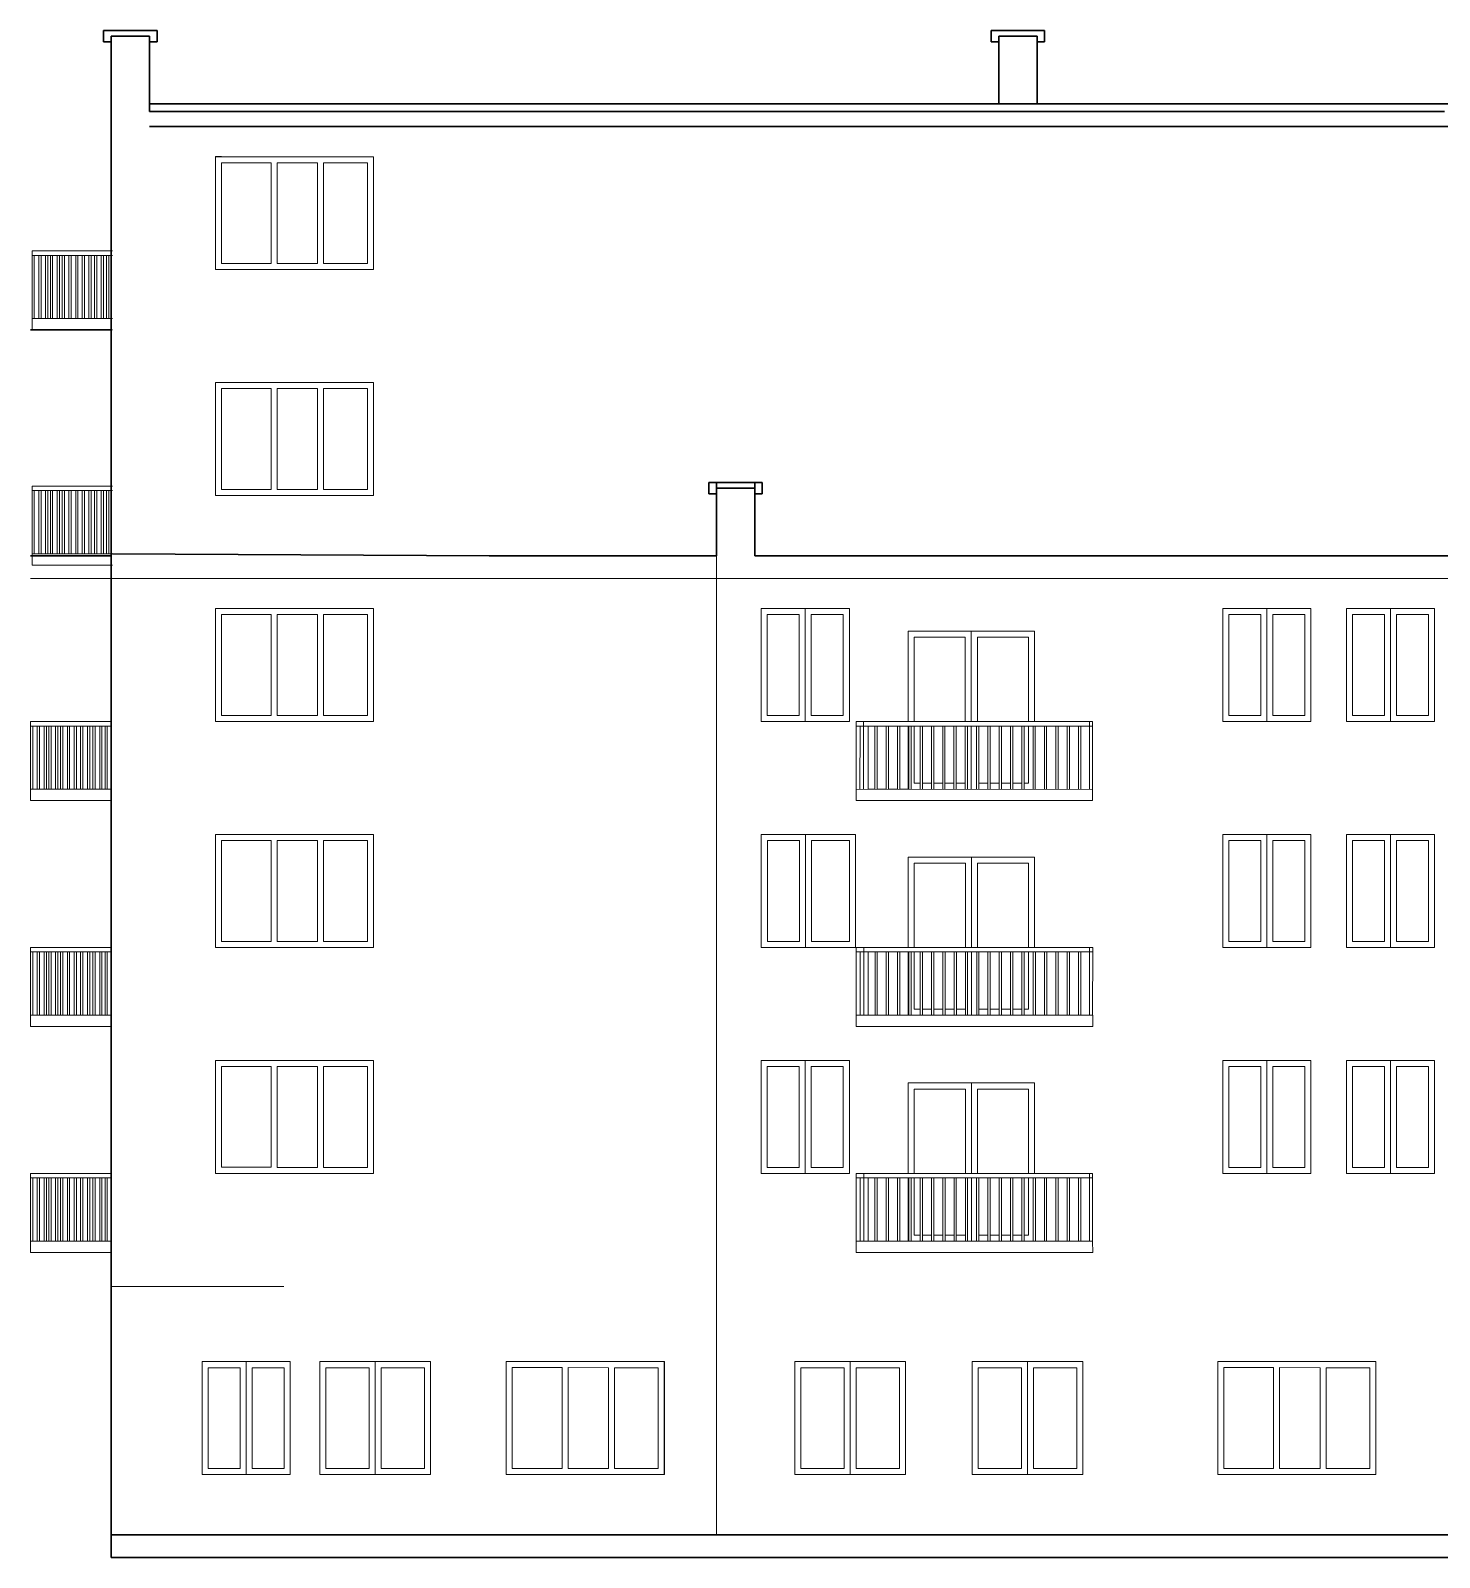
# Model space of a CAD drawing. Header units: millimetres. Extents: x -689206 to 4969298, y -1019800 to 703299.
# Drawn here: x 53695 to 72408, y -747291 to -727016 of the extents above; entities that cross this region are included whole.
import ezdxf

# ---------------------------------------------------------------- set-up
doc = ezdxf.new("R2010")
doc.units = ezdxf.units.MM
doc.layers.add('РАЗМЕРЫ', color=7, linetype='Continuous', lineweight=9)
doc.layers.add('фасад1', color=7, linetype='Continuous')

msp = doc.modelspace()

# ---------------------------------------------------------------- linework, layer by layer
at = {"layer": 'РАЗМЕРЫ', "linetype": 'ByBlock', "lineweight": 30, "ltscale": 35}
for p, q in [((54664.8, -727091.4), (54664.8, -727016.4)), ((54664.8, -727016.4), (55274.8, -727016.4)), ((55274.8, -727016.4), (55374.8, -727016.4)), ((55374.8, -727016.4), (55374.8, -727166.4)), ((66454.2, -727091.4), (66454.2, -727016.4)), ((66454.2, -727016.4), (67064.2, -727016.4)), ((67064.2, -727016.4), (67164.2, -727016.4)), ((67164.2, -727016.4), (67164.2, -727166.4)), ((54664.8, -727166.4), (54664.8, -727091.4)), ((54764.8, -727166.4), (54664.8, -727166.4)), ((55374.8, -727166.4), (55274.8, -727166.4)), ((66454.2, -727166.4), (66454.2, -727091.4)), ((66554.2, -727166.4), (66454.2, -727166.4)), ((67164.2, -727166.4), (67064.2, -727166.4)), ((62704.2, -733091.4), (62704.2, -733016.4)), ((62704.2, -733016.4), (63314.2, -733016.4)), ((62704.2, -733166.4), (62704.2, -733091.4)), ((63314.2, -733016.4), (63414.2, -733016.4)), ((63414.2, -733016.4), (63414.2, -733166.4)), ((62804.2, -733166.4), (62704.2, -733166.4)), ((63414.2, -733166.4), (63314.2, -733166.4))]:
    msp.add_line(p, q, dxfattribs=at)
at = {"layer": 'РАЗМЕРЫ', "lineweight": 30, "ltscale": 35}
for p, q in [((54764.8, -746291.4), (54764.8, -727091.4)), ((55274.8, -727091.4), (54764.8, -727091.4)), ((55274.8, -727991.4), (55274.8, -727091.4)), ((66554.2, -727991.4), (66554.2, -727091.4)), ((66554.2, -727091.4), (67064.2, -727091.4)), ((67064.2, -727991.4), (67064.2, -727091.4)), ((55274.8, -728091.4), (55274.8, -727991.4)), ((55274.8, -727991.4), (59784.8, -727991.4)), ((59784.8, -727991.4), (63314.2, -727991.4)), ((63314.2, -727991.4), (86241.6, -727991.4)), ((72474.2, -728091.4), (55274.8, -728091.4)), ((55274.8, -728291.4), (86241.6, -728291.4)), ((54764.8, -730991.4), (53694.8, -730991.4)), ((62804.2, -733016.4), (62804.2, -733991.4)), ((62804.2, -733991.4), (62804.2, -733091.4)), ((62804.2, -733091.4), (63314.2, -733091.4)), ((63314.2, -733016.4), (63314.2, -733991.4)), ((54764.8, -733991.4), (53694.8, -733991.4)), ((59784.8, -733991.4), (54785, -733964.2)), ((62804.2, -733991.4), (59784.8, -733991.4)), ((68332.2, -733991.4), (63314.2, -733991.4)), ((75137, -733991.4), (68332.2, -733991.4)), ((54764.8, -746291.4), (54764.8, -746391.4)), ((54764.8, -746291.4), (54764.8, -747291.4)), ((54764.8, -746591.4), (54764.8, -746391.4)), ((54764.8, -747291.4), (54764.8, -746991.4)), ((54764.8, -746991.4), (102266.5, -746991.4)), ((54764.8, -747291.4), (102776.5, -747291.4))]:
    msp.add_line(p, q, dxfattribs=at)
at = {"layer": 'РАЗМЕРЫ', "lineweight": 15, "ltscale": 35}
for p, q in [((56149.8, -730191.4), (56150.1, -728691)), ((56149.8, -730191.4), (56150.1, -728691)), ((58249.8, -728691.4), (56150.2, -728691)), ((58249.8, -728691.4), (56150.2, -728691)), ((56150.2, -728691), (56230.2, -728691)), ((56230.2, -728771.1), (56230, -730111)), ((56230.2, -728691), (56230.2, -728691.4)), ((56230.2, -728771.1), (56891.2, -728771.2)), ((56891.2, -728771.2), (56891, -730111.1)), ((56971, -730111.2), (56971.2, -728771.2)), ((57508, -728771.3), (56971.2, -728771.2)), ((57508, -728771.3), (57507.7, -730111.2)), ((57587.7, -730111.2), (57587.9, -728771.3)), ((58169.8, -728771.4), (57587.9, -728771.3)), ((58169.8, -730111.4), (58169.8, -728771.4)), ((58249.8, -730191.4), (58249.8, -728691.4)), ((58249.8, -730191.4), (58249.8, -728691.4)), ((53715, -730991.4), (53715, -729941.9)), ((54785, -729941.9), (53715, -729941.9)), ((54785, -730001.8), (53715, -730001.8)), ((53745, -729941.9), (53805, -729941.9)), ((53745, -730841.9), (53745, -730001.8)), ((53805, -730001.8), (53805, -730841.9)), ((53835, -729941.9), (53895, -729941.9)), ((53835, -730001.8), (53835, -730841.9)), ((53895, -730001.8), (53895, -730841.9)), ((53925, -730841.9), (53925, -730001.8)), ((53958.5, -730001.8), (53958.5, -730841.9)), ((53988.5, -730001.8), (53988.5, -730841.9)), ((54048.5, -730001.8), (54048.5, -730841.9)), ((54078.5, -730841.9), (54078.5, -730001.8)), ((54114.4, -730001.8), (54114.4, -730841.9)), ((54144.4, -730001.8), (54144.4, -730841.9)), ((54204.4, -730001.8), (54204.4, -730841.9)), ((54204.4, -730001.8), (54204.4, -730841.9)), ((54234.4, -730841.9), (54234.4, -730001.8)), ((54234.4, -730001.8), (54234.4, -730841.9)), ((54294.4, -730001.8), (54294.4, -730841.9)), ((54324.4, -730841.9), (54324.4, -730001.8)), ((54380.6, -730001.8), (54380.6, -730841.9)), ((54410.6, -730001.8), (54410.6, -730841.9)), ((54470.6, -730001.8), (54470.6, -730841.9)), ((54500.6, -730841.9), (54500.6, -730001.8)), ((54543.4, -730001.8), (54543.4, -730841.9)), ((54573.4, -730001.8), (54573.4, -730841.9)), ((54633.4, -730001.8), (54633.4, -730841.9)), ((54663.4, -730841.9), (54663.4, -730001.8)), ((54704.6, -730001.8), (54704.6, -730841.9)), ((54734.6, -730001.8), (54734.6, -730841.9)), ((56149.8, -730191.4), (58249.8, -730191.4)), ((56149.8, -730191.4), (58249.8, -730191.4)), ((56230, -730111), (56891, -730111.1)), ((56971, -730111.2), (57507.7, -730111.2)), ((57587.7, -730111.2), (58169.8, -730111.2)), ((54785, -730841.9), (53715, -730841.9)), ((53715, -730841.9), (53745, -730841.9)), ((53895, -730841.9), (53925, -730841.9)), ((54785, -730991.4), (53715, -730991.4)), ((54785, -730991.4), (53715, -730991.4)), ((56150.1, -733191.4), (56150.3, -731691)), ((56150.1, -733191.4), (56150.3, -731691)), ((58250.1, -731691.4), (56150.5, -731691)), ((58250.1, -731691.4), (56150.5, -731691)), ((56150.5, -731691), (56230.5, -731691)), ((56230.5, -731691), (56230.5, -731691.4)), ((58250.1, -733191.4), (58250.1, -731691.4)), ((58250.1, -733191.4), (58250.1, -731691.4)), ((56230.5, -731771.1), (56230.2, -733111)), ((56230.5, -731771.1), (56891.5, -731771.2)), ((56891.5, -731771.2), (56891.2, -733111.1)), ((56971.3, -733111.2), (56971.5, -731771.2)), ((57508.2, -731771.3), (56971.5, -731771.2)), ((57508.2, -731771.3), (57508, -733111.2)), ((57588, -733111.2), (57588.2, -731771.3)), ((58170.1, -731771.4), (57588.2, -731771.3)), ((58170.1, -733111.4), (58170.1, -731771.4)), ((53715, -734113.7), (53715, -733064.2)), ((54785, -733064.2), (53715, -733064.2)), ((54785, -733124.2), (53715, -733124.2)), ((53745, -733064.2), (53805, -733064.2)), ((53745, -733964.2), (53745, -733124.2)), ((53805, -733124.2), (53805, -733964.2)), ((53835, -733064.2), (53895, -733064.2)), ((53835, -733124.2), (53835, -733964.2)), ((53895, -733124.2), (53895, -733964.2)), ((53925, -733964.2), (53925, -733124.2)), ((53958.5, -733124.2), (53958.5, -733964.2)), ((53988.5, -733124.2), (53988.5, -733964.2)), ((54048.5, -733124.2), (54048.5, -733964.2)), ((54078.5, -733964.2), (54078.5, -733124.2)), ((54114.4, -733124.2), (54114.4, -733964.2)), ((54144.4, -733124.2), (54144.4, -733964.2)), ((54204.4, -733124.2), (54204.4, -733964.2)), ((54204.4, -733124.2), (54204.4, -733964.2)), ((54234.4, -733964.2), (54234.4, -733124.2)), ((54234.4, -733124.2), (54234.4, -733964.2)), ((54294.4, -733124.2), (54294.4, -733964.2)), ((54324.4, -733964.2), (54324.4, -733124.2)), ((54380.6, -733124.2), (54380.6, -733964.2)), ((54410.6, -733124.2), (54410.6, -733964.2)), ((54470.6, -733124.2), (54470.6, -733964.2)), ((54500.6, -733964.2), (54500.6, -733124.2)), ((54543.4, -733124.2), (54543.4, -733964.2)), ((54573.4, -733124.2), (54573.4, -733964.2)), ((54633.4, -733124.2), (54633.4, -733964.2)), ((54663.4, -733964.2), (54663.4, -733124.2)), ((54704.6, -733124.2), (54704.6, -733964.2)), ((54734.6, -733124.2), (54734.6, -733964.2)), ((56230.2, -733111), (56891.2, -733111.1)), ((56971.3, -733111.2), (57508, -733111.2)), ((57588, -733111.2), (58170.1, -733111.2)), ((56150.1, -733191.4), (58250.1, -733191.4)), ((56150.1, -733191.4), (58250.1, -733191.4)), ((54785, -733964.2), (53715, -733964.2)), ((53715, -733964.2), (53745, -733964.2)), ((54785, -734113.7), (53715, -734113.7)), ((54785, -734113.7), (53715, -734113.7)), ((53895, -733964.2), (53925, -733964.2)), ((62804.2, -733991.4), (62804.2, -746991.4)), ((54764.8, -734291.4), (53694.8, -734291.4)), ((54764.8, -734291.4), (64662.2, -734293)), ((64662.2, -734293), (67814.2, -734291.4)), ((67802.2, -734291.4), (88124.6, -734300.1)), ((56149.8, -736191.4), (56150.1, -734691)), ((56149.8, -736191.4), (56150.1, -734691)), ((58249.8, -734691.4), (56150.2, -734691)), ((58249.8, -734691.4), (56150.2, -734691)), ((56150.2, -734691), (56230.2, -734691)), ((56230.2, -734691), (56230.2, -734691.4)), ((58249.8, -736191.4), (58249.8, -734691.4)), ((58249.8, -736191.4), (58249.8, -734691.4)), ((64570.2, -734691.4), (63400.2, -734691.4)), ((63400.2, -736191.4), (63400.2, -734691.4)), ((63400.2, -734691.4), (63400.2, -736191.4)), ((64570.2, -734691.4), (63400.2, -734691.4)), ((63985.2, -734691.4), (63905.2, -734691.4)), ((63985.2, -736191.4), (63985.2, -734691.4)), ((63985.2, -734691.4), (64065.2, -734691.4)), ((64570.2, -736191.4), (64570.2, -734691.4)), ((64570.2, -734691.4), (64570.2, -736191.4)), ((70701.8, -734691.4), (69531.3, -734691.7)), ((69531.3, -736191.7), (69531.3, -734691.7)), ((69531.3, -734691.7), (69531.3, -736191.7)), ((70701.3, -734691.7), (69531.3, -734691.7)), ((70116.3, -734691.7), (70036.3, -734691.7)), ((70116.3, -736191.7), (70116.3, -734691.7)), ((70116.3, -734691.7), (70196.3, -734691.7)), ((70701.3, -734691.7), (70701.3, -736191.7)), ((70701.8, -736191.4), (70701.8, -734691.4)), ((71172.5, -734691.3), (71172.5, -736191.4)), ((72342.5, -734691.3), (71172.5, -734691.3)), ((71172.5, -734691.4), (71172.5, -736191.4)), ((72342.5, -734691.4), (71172.5, -734691.4)), ((71757.5, -734691.4), (71677.5, -734691.4)), ((71757.5, -736191.4), (71757.5, -734691.4)), ((71757.5, -734691.4), (71837.5, -734691.4)), ((72342.5, -736191.4), (72342.5, -734691.3)), ((72342.5, -734691.4), (72342.5, -736191.4)), ((56230.2, -734771.1), (56230, -736111)), ((56230.2, -734771.1), (56891.2, -734771.2)), ((56891.2, -734771.2), (56891, -736111.1)), ((56971, -736111.2), (56971.2, -734771.2)), ((57508, -734771.3), (56971.2, -734771.2)), ((57508, -734771.3), (57507.7, -736111.2)), ((57587.7, -736111.2), (57587.9, -734771.3)), ((58169.8, -734771.4), (57587.9, -734771.3)), ((58169.8, -736111.4), (58169.8, -734771.4)), ((63905.2, -734771.4), (63480.2, -734771.4)), ((63480.2, -734771.4), (63480.2, -736111.4)), ((63905.2, -734771.4), (63905.2, -736111.4)), ((64490.2, -734771.4), (64065.2, -734771.4)), ((64065.2, -734771.4), (64065.2, -736111.4)), ((64490.2, -736111.4), (64490.2, -734771.4)), ((70036.3, -734771.7), (69611.3, -734771.7)), ((69611.3, -734771.7), (69611.3, -736111.7)), ((70036.3, -734771.7), (70036.3, -736111.7)), ((70621.3, -734771.7), (70196.3, -734771.7)), ((70196.3, -734771.7), (70196.3, -736111.7)), ((70621.3, -736111.7), (70621.3, -734771.7)), ((71677.5, -734771.4), (71252.5, -734771.4)), ((71252.5, -734771.4), (71252.5, -736111.4)), ((71677.5, -734771.4), (71677.5, -736111.4)), ((72262.5, -734771.4), (71837.5, -734771.4)), ((71837.5, -734771.4), (71837.5, -736111.4)), ((72262.5, -736111.4), (72262.5, -734771.4)), ((56230, -736111), (56891, -736111.1)), ((56971, -736111.2), (57507.7, -736111.2)), ((57587.7, -736111.2), (58169.8, -736111.2)), ((63400.2, -736191.4), (63400.2, -736111.4)), ((63480.2, -736111.4), (63905.2, -736111.4)), ((64065.2, -736111.4), (64490.2, -736111.4)), ((69531.3, -736191.7), (69531.3, -736111.7)), ((69611.3, -736111.7), (70036.3, -736111.7)), ((70196.3, -736111.7), (70621.3, -736111.7)), ((71172.5, -736191.4), (71172.5, -736111.4)), ((71252.5, -736111.4), (71677.5, -736111.4)), ((71837.5, -736111.4), (72262.5, -736111.4)), ((53694.8, -737240.9), (53694.8, -736191.4)), ((54764.8, -736191.4), (53694.8, -736191.4)), ((54764.8, -736251.3), (53694.8, -736251.3)), ((53724.8, -736191.4), (53784.8, -736191.4)), ((53724.8, -737091.4), (53724.8, -736251.3)), ((53784.8, -736251.3), (53784.8, -737091.4)), ((53814.8, -736191.4), (53874.8, -736191.4)), ((53814.8, -736251.3), (53814.8, -737091.4)), ((53874.8, -736251.3), (53874.8, -737091.4)), ((53904.8, -737091.4), (53904.8, -736251.3)), ((53938.3, -736251.3), (53938.3, -737091.4)), ((53968.3, -736251.3), (53968.3, -737091.4)), ((54028.3, -736251.3), (54028.3, -737091.4)), ((54058.3, -737091.4), (54058.3, -736251.3)), ((54094.2, -736251.3), (54094.2, -737091.4)), ((54124.2, -736251.3), (54124.2, -737091.4)), ((54184.2, -736251.3), (54184.2, -737091.4)), ((54184.2, -736251.3), (54184.2, -737091.4)), ((54214.2, -737091.4), (54214.2, -736251.3)), ((54214.2, -736251.3), (54214.2, -737091.4)), ((54274.2, -736251.3), (54274.2, -737091.4)), ((54304.2, -737091.4), (54304.2, -736251.3)), ((54360.4, -736251.3), (54360.4, -737091.4)), ((54390.4, -736251.3), (54390.4, -737091.4)), ((54450.4, -736251.3), (54450.4, -737091.4)), ((54480.4, -737091.4), (54480.4, -736251.3)), ((54523.3, -736251.3), (54523.3, -737091.4)), ((54553.3, -736251.3), (54553.3, -737091.4)), ((54613.3, -736251.3), (54613.3, -737091.4)), ((54643.3, -737091.4), (54643.3, -736251.3)), ((54684.4, -736251.3), (54684.4, -737091.4)), ((54714.4, -736251.3), (54714.4, -737091.4)), ((56149.8, -736191.4), (58249.8, -736191.4)), ((56149.8, -736191.4), (58249.8, -736191.4)), ((63400.2, -736191.4), (64570.2, -736191.4)), ((64570.2, -736191.4), (63400.2, -736191.4)), ((64820.3, -736251.4), (64661.4, -736251.3)), ((64662, -736191.4), (64661.6, -737091.4)), ((64712.2, -736251.4), (64711.8, -737091.4)), ((67802, -736191.4), (67801.6, -737092.7)), ((70701.3, -736191.7), (69531.3, -736191.7)), ((69531.8, -736191.4), (70701.8, -736191.4)), ((71172.5, -736191.4), (72342.5, -736191.4)), ((72342.5, -736191.4), (71172.5, -736191.4)), ((54764.8, -737091.4), (53694.8, -737091.4)), ((53694.8, -737091.4), (53724.8, -737091.4)), ((53874.8, -737091.4), (53904.8, -737091.4)), ((54764.8, -737240.9), (53694.8, -737240.9)), ((54764.8, -737240.9), (53694.8, -737240.9)), ((56149.8, -739191.4), (56150.1, -737691)), ((56149.8, -739191.4), (56150.1, -737691)), ((58249.8, -737691.4), (56150.2, -737691)), ((58249.8, -737691.4), (56150.2, -737691)), ((56150.2, -737691), (56230.2, -737691)), ((56230.2, -737771.1), (56230, -739111)), ((56230.2, -737691), (56230.2, -737691.4)), ((56230.2, -737771.1), (56891.2, -737771.2)), ((56891.2, -737771.2), (56891, -739111.1)), ((56971, -739111.2), (56971.2, -737771.2)), ((57508, -737771.3), (56971.2, -737771.2)), ((57508, -737771.3), (57507.7, -739111.2)), ((57587.7, -739111.2), (57587.9, -737771.3)), ((58169.8, -737771.4), (57587.9, -737771.3)), ((58169.8, -739111.4), (58169.8, -737771.4)), ((58249.8, -739191.4), (58249.8, -737691.4)), ((58249.8, -739191.4), (58249.8, -737691.4)), ((64570.2, -737691.4), (63400.2, -737691.4)), ((63400.2, -739191.4), (63400.2, -737691.4)), ((64650.2, -737691.4), (63480.2, -737691.4)), ((63908.4, -737771.4), (63483.4, -737771.4)), ((63483.4, -737771.4), (63483.4, -739111.4)), ((63908.4, -737771.4), (63908.4, -739111.4)), ((64065.2, -737691.4), (63985.2, -737691.4)), ((63988.4, -739191.4), (63988.4, -737691.4)), ((64065.2, -737691.4), (64145.2, -737691.4)), ((64570.2, -737771.4), (64068.4, -737771.4)), ((64068.4, -737771.4), (64068.4, -739111.4)), ((64570.2, -739111.4), (64570.2, -737771.4)), ((64570.2, -739111.4), (64570.2, -737771.4)), ((64650.2, -737691.4), (64650.2, -739191.4)), ((70701.8, -737691.4), (69531.3, -737691.7)), ((69531.3, -739191.7), (69531.3, -737691.7)), ((69531.3, -737691.7), (69531.3, -739191.7)), ((70701.3, -737691.7), (69531.3, -737691.7)), ((70036.3, -737771.7), (69611.3, -737771.7)), ((69611.3, -737771.7), (69611.3, -739111.7)), ((70116.3, -737691.7), (70036.3, -737691.7)), ((70036.3, -737771.7), (70036.3, -739111.7)), ((70116.3, -739191.7), (70116.3, -737691.7)), ((70116.3, -737691.7), (70196.3, -737691.7)), ((70621.3, -737771.7), (70196.3, -737771.7)), ((70196.3, -737771.7), (70196.3, -739111.7)), ((70621.3, -739111.7), (70621.3, -737771.7)), ((70701.3, -737691.7), (70701.3, -739191.7)), ((70701.8, -739191.4), (70701.8, -737691.4)), ((71172.5, -737691.3), (71172.5, -739191.4)), ((72342.5, -737691.3), (71172.5, -737691.3)), ((71172.5, -737691.4), (71172.5, -739191.4)), ((72342.5, -737691.4), (71172.5, -737691.4)), ((71677.5, -737771.4), (71252.5, -737771.4)), ((71252.5, -737771.4), (71252.5, -739111.4)), ((71757.5, -737691.4), (71677.5, -737691.4)), ((71677.5, -737771.4), (71677.5, -739111.4)), ((71757.5, -739191.4), (71757.5, -737691.4)), ((71757.5, -737691.4), (71837.5, -737691.4)), ((72262.5, -737771.4), (71837.5, -737771.4)), ((71837.5, -737771.4), (71837.5, -739111.4)), ((72262.5, -739111.4), (72262.5, -737771.4)), ((72342.5, -739191.4), (72342.5, -737691.3)), ((72342.5, -737691.4), (72342.5, -739191.4)), ((54764.8, -739191.1), (53694.8, -739191.1)), ((53694.8, -739191.1), (53694.8, -740240.6)), ((53694.8, -740240.6), (53694.8, -739191.1)), ((54764.8, -739191.1), (53694.8, -739191.1)), ((53724.8, -739191.1), (53784.8, -739191.1)), ((53814.8, -739191.1), (53874.8, -739191.1)), ((56149.8, -739191.4), (58249.8, -739191.4)), ((56149.8, -739191.4), (58249.8, -739191.4)), ((56230, -739111), (56891, -739111.1)), ((56971, -739111.2), (57507.7, -739111.2)), ((57587.7, -739111.2), (58169.8, -739111.2)), ((63400.2, -739191.4), (64570.2, -739191.4)), ((64650.2, -739191.4), (63480.2, -739191.4)), ((63483.4, -739111.4), (63908.4, -739111.4)), ((64068.4, -739111.4), (64570.2, -739111.4)), ((64662.4, -739191.1), (64662, -740091.1)), ((67802.4, -739191.1), (67802, -740092.4)), ((69531.3, -739191.7), (69531.3, -739111.7)), ((70701.3, -739191.7), (69531.3, -739191.7)), ((69531.8, -739191.4), (70701.8, -739191.4)), ((69611.3, -739111.7), (70036.3, -739111.7)), ((70196.3, -739111.7), (70621.3, -739111.7)), ((71172.5, -739191.4), (71172.5, -739111.4)), ((71172.5, -739191.4), (72342.5, -739191.4)), ((72342.5, -739191.4), (71172.5, -739191.4)), ((71252.5, -739111.4), (71677.5, -739111.4)), ((71837.5, -739111.4), (72262.5, -739111.4)), ((54764.8, -739251.1), (53694.8, -739251.1)), ((53724.8, -740091.1), (53724.8, -739251.1)), ((53784.8, -739251.1), (53784.8, -740091.1)), ((53814.8, -739251.1), (53814.8, -740091.1)), ((53874.8, -739251.1), (53874.8, -740091.1)), ((53904.8, -740091.1), (53904.8, -739251.1)), ((53938.3, -739251.1), (53938.3, -740091.1)), ((53968.3, -739251.1), (53968.3, -740091.1)), ((54028.3, -739251.1), (54028.3, -740091.1)), ((54058.3, -740091.1), (54058.3, -739251.1)), ((54094.2, -739251.1), (54094.2, -740091.1)), ((54124.2, -739251.1), (54124.2, -740091.1)), ((54184.2, -739251.1), (54184.2, -740091.1)), ((54184.2, -739251.1), (54184.2, -740091.1)), ((54214.2, -740091.1), (54214.2, -739251.1)), ((54214.2, -739251.1), (54214.2, -740091.1)), ((54274.2, -739251.1), (54274.2, -740091.1)), ((54304.2, -740091.1), (54304.2, -739251.1)), ((54360.4, -739251.1), (54360.4, -740091.1)), ((54390.4, -739251.1), (54390.4, -740091.1)), ((54450.4, -739251.1), (54450.4, -740091.1)), ((54480.4, -740091.1), (54480.4, -739251.1)), ((54523.3, -739251.1), (54523.3, -740091.1)), ((54553.3, -739251.1), (54553.3, -740091.1)), ((54613.3, -739251.1), (54613.3, -740091.1)), ((54643.3, -740091.1), (54643.3, -739251.1)), ((54684.4, -739251.1), (54684.4, -740091.1)), ((54714.4, -739251.1), (54714.4, -740091.1)), ((64821.4, -739251.1), (64662.4, -739251.1)), ((64713.2, -739251.1), (64712.8, -740091.1)), ((54764.8, -740091.1), (53694.8, -740091.1)), ((54764.8, -740091.1), (53694.8, -740091.1)), ((53694.8, -740091.1), (53724.8, -740091.1)), ((53874.8, -740091.1), (53904.8, -740091.1)), ((54764.8, -740240.6), (53694.8, -740240.6)), ((54764.8, -740240.6), (53694.8, -740240.6)), ((56149.8, -742191.4), (56150.1, -740691)), ((58249.8, -740691.4), (56150.2, -740691)), ((56150.2, -740691), (56230.2, -740691)), ((56230.2, -740771.1), (56230, -742111)), ((56230.2, -740691), (56230.2, -740691.4)), ((56230.2, -740771.1), (56891.2, -740771.2)), ((56891.2, -740771.2), (56891, -742111.1)), ((56971, -742111.2), (56971.2, -740771.2)), ((57508, -740771.3), (56971.2, -740771.2)), ((57508, -740771.3), (57507.7, -742111.2)), ((57587.7, -742111.2), (57587.9, -740771.3)), ((58169.8, -740771.4), (57587.9, -740771.3)), ((58169.8, -742111.4), (58169.8, -740771.4)), ((58249.8, -742191.4), (58249.8, -740691.4)), ((64570.2, -740691.4), (63400.2, -740691.4)), ((63400.2, -742191.4), (63400.2, -740691.4)), ((63400.2, -740691.4), (63400.2, -742191.4)), ((64570.2, -740691.4), (63400.2, -740691.4)), ((63905.2, -740771.4), (63480.2, -740771.4)), ((63480.2, -740771.4), (63480.2, -742111.4)), ((63985.2, -740691.4), (63905.2, -740691.4)), ((63905.2, -740771.4), (63905.2, -742111.4)), ((63985.2, -742191.4), (63985.2, -740691.4)), ((63985.2, -740691.4), (64065.2, -740691.4)), ((64490.2, -740771.4), (64065.2, -740771.4)), ((64065.2, -740771.4), (64065.2, -742111.4)), ((64490.2, -742111.4), (64490.2, -740771.4)), ((64570.2, -742191.4), (64570.2, -740691.4)), ((64570.2, -740691.4), (64570.2, -742191.4)), ((70701.8, -740691.4), (69531.3, -740691.7)), ((69531.3, -742191.7), (69531.3, -740691.7)), ((69531.8, -740691.4), (69531.8, -742191.4)), ((70701.8, -740691.4), (69531.8, -740691.4)), ((70036.8, -740771.4), (69611.8, -740771.4)), ((69611.8, -740771.4), (69611.8, -742111.4)), ((70116.8, -740691.4), (70036.8, -740691.4)), ((70036.8, -740771.4), (70036.8, -742111.4)), ((70116.8, -742191.4), (70116.8, -740691.4)), ((70116.8, -740691.4), (70196.8, -740691.4)), ((70621.8, -740771.4), (70196.8, -740771.4)), ((70196.8, -740771.4), (70196.8, -742111.4)), ((70621.8, -742111.4), (70621.8, -740771.4)), ((70701.8, -742191.4), (70701.8, -740691.4)), ((70701.8, -740691.4), (70701.8, -742191.4)), ((71172.5, -740691.3), (71172.5, -742191.4)), ((72342.5, -740691.3), (71172.5, -740691.3)), ((71172.5, -740691.7), (71172.5, -742191.7)), ((72342.5, -740691.7), (71172.5, -740691.7)), ((71677.5, -740771.7), (71252.5, -740771.7)), ((71252.5, -740771.7), (71252.5, -742111.7)), ((71757.5, -740691.7), (71677.5, -740691.7)), ((71677.5, -740771.7), (71677.5, -742111.7)), ((71757.5, -742191.7), (71757.5, -740691.7)), ((71757.5, -740691.7), (71837.5, -740691.7)), ((72262.5, -740771.7), (71837.5, -740771.7)), ((71837.5, -740771.7), (71837.5, -742111.7)), ((72262.5, -742111.7), (72262.5, -740771.7)), ((72342.5, -742191.4), (72342.5, -740691.3)), ((72342.5, -740691.7), (72342.5, -742191.7)), ((53694.8, -743240.6), (53694.8, -742191.1)), ((54764.8, -742191.1), (53694.8, -742191.1)), ((54764.8, -742251.1), (53694.8, -742251.1)), ((53724.8, -742191.1), (53784.8, -742191.1)), ((53724.8, -743091.1), (53724.8, -742251.1)), ((53784.8, -742251.1), (53784.8, -743091.1)), ((53814.8, -742191.1), (53874.8, -742191.1)), ((53814.8, -742251.1), (53814.8, -743091.1)), ((53874.8, -742251.1), (53874.8, -743091.1)), ((53904.8, -743091.1), (53904.8, -742251.1)), ((53938.3, -742251.1), (53938.3, -743091.1)), ((53968.3, -742251.1), (53968.3, -743091.1)), ((54028.3, -742251.1), (54028.3, -743091.1)), ((54058.3, -743091.1), (54058.3, -742251.1)), ((54094.2, -742251.1), (54094.2, -743091.1)), ((54124.2, -742251.1), (54124.2, -743091.1)), ((54184.2, -742251.1), (54184.2, -743091.1)), ((54184.2, -742251.1), (54184.2, -743091.1)), ((54214.2, -743091.1), (54214.2, -742251.1)), ((54214.2, -742251.1), (54214.2, -743091.1)), ((54274.2, -742251.1), (54274.2, -743091.1)), ((54304.2, -743091.1), (54304.2, -742251.1)), ((54360.4, -742251.1), (54360.4, -743091.1)), ((54390.4, -742251.1), (54390.4, -743091.1)), ((54450.4, -742251.1), (54450.4, -743091.1)), ((54480.4, -743091.1), (54480.4, -742251.1)), ((54523.3, -742251.1), (54523.3, -743091.1)), ((54553.3, -742251.1), (54553.3, -743091.1)), ((54613.3, -742251.1), (54613.3, -743091.1)), ((54643.3, -743091.1), (54643.3, -742251.1)), ((54684.4, -742251.1), (54684.4, -743091.1)), ((54714.4, -742251.1), (54714.4, -743091.1)), ((56149.8, -742191.4), (58249.8, -742191.4)), ((56230, -742111), (56891, -742111.1)), ((56971, -742111.2), (57507.7, -742111.2)), ((57587.7, -742111.2), (58169.8, -742111.2)), ((63400.2, -742191.4), (63400.2, -742111.4)), ((63400.2, -742191.4), (64570.2, -742191.4)), ((64570.2, -742191.4), (63400.2, -742191.4)), ((63480.2, -742111.4), (63905.2, -742111.4)), ((64065.2, -742111.4), (64490.2, -742111.4)), ((64661.9, -742191.1), (64661.6, -743091.1)), ((64820.9, -742251.1), (64661.9, -742251.1)), ((64712.7, -742251.1), (64712.4, -743091.1)), ((67801.9, -742191.1), (67801.6, -743092.4)), ((69531.8, -742191.4), (69531.8, -742111.4)), ((69531.8, -742191.4), (70701.8, -742191.4)), ((70701.8, -742191.4), (69531.8, -742191.4)), ((69611.8, -742111.4), (70036.8, -742111.4)), ((70196.8, -742111.4), (70621.8, -742111.4)), ((71172.5, -742191.7), (71172.5, -742111.7)), ((71172.5, -742191.4), (72342.5, -742191.4)), ((72342.5, -742191.7), (71172.5, -742191.7)), ((71252.5, -742111.7), (71677.5, -742111.7)), ((71837.5, -742111.7), (72262.5, -742111.7)), ((54764.8, -743091.1), (53694.8, -743091.1)), ((53694.8, -743091.1), (53724.8, -743091.1)), ((54764.8, -743240.6), (53694.8, -743240.6)), ((53874.8, -743091.1), (53904.8, -743091.1)), ((54764.8, -743991.4), (54764.8, -743691.4)), ((54764.8, -743691.4), (57059.1, -743691.4)), ((54764.8, -746991.4), (54764.8, -743991.4)), ((55973, -744691.4), (55973, -746191.4)), ((57143, -744691.4), (55973, -744691.4)), ((56558, -744691.4), (56478, -744691.4)), ((56558, -746191.4), (56558, -744691.4)), ((56558, -744691.4), (56638, -744691.4)), ((57143, -744691.4), (57143, -746191.4)), ((57538.7, -744691.4), (57538.7, -746191.4)), ((59008.7, -744691.4), (57538.7, -744691.4)), ((58273.7, -746191.4), (58273.7, -744691.4)), ((59008.7, -744691.4), (59008.7, -746191.4)), ((60012.7, -746191.4), (60013, -744691)), ((60012.7, -744691.4), (60012.7, -746191.4)), ((62114, -744691.4), (60012.7, -744691.4)), ((62112.7, -744691.4), (60013.1, -744691)), ((60013.1, -744691), (60093.1, -744691)), ((60093.1, -744691), (60093.1, -744691.4)), ((62112.7, -746191.4), (62112.7, -744691.4)), ((62114, -744691.4), (62114, -746191.4)), ((63847.3, -744691.4), (63847.3, -746191.4)), ((65317.3, -744691.4), (63847.3, -744691.4)), ((63847.3, -744691.4), (63847.3, -746191.4)), ((65317.3, -744691.4), (63847.3, -744691.4)), ((64582.3, -746191.4), (64582.3, -744691.4)), ((65317.3, -744691.4), (65317.3, -746191.4)), ((65317.3, -744691.4), (65317.3, -746191.4)), ((66200.2, -744691.4), (66200.2, -746191.4)), ((66200.2, -744691.4), (67670.2, -744691.4)), ((66200.2, -744691.4), (66200.2, -746191.4)), ((67670.2, -744691.4), (66200.2, -744691.4)), ((66935.2, -746191.4), (66935.2, -744691.4)), ((67670.2, -744691.4), (67670.2, -746191.4)), ((67670.2, -744691.4), (67670.2, -746191.4)), ((69464.2, -746191.4), (69464.4, -744691)), ((69464.2, -744691.4), (69464.2, -746191.4)), ((71564.2, -744691.4), (69464.2, -744691.4)), ((71564.2, -744691.4), (69464.6, -744691)), ((69464.6, -744691), (69544.6, -744691)), ((69544.6, -744691), (69544.6, -744691.4)), ((71564.2, -744691.4), (71564.2, -746191.4)), ((71564.2, -746191.4), (71564.2, -744691.4)), ((56053, -744771.4), (56053, -746111.4)), ((56478, -744771.4), (56053, -744771.4)), ((56478, -744771.4), (56478, -746111.4)), ((57063, -744771.4), (56638, -744771.4)), ((56638, -744771.4), (56638, -746111.4)), ((57063, -746111.4), (57063, -744771.4)), ((57618.7, -746111.4), (57618.7, -744771.4)), ((57618.7, -744771.4), (58193.7, -744771.4)), ((58193.7, -744771.4), (58193.7, -746111.4)), ((58353.7, -746111.4), (58353.7, -744771.4)), ((58353.7, -744771.4), (58928.7, -744771.4)), ((58928.7, -744771.4), (58928.7, -746111.4)), ((60093.1, -744771.1), (60092.9, -746111)), ((60093.1, -744771.1), (60754.1, -744771.2)), ((60754.1, -744771.2), (60753.8, -746111.1)), ((60833.9, -746111.2), (60834.1, -744771.2)), ((61370.9, -744771.3), (60834.1, -744771.2)), ((61370.9, -744771.3), (61370.6, -746111.2)), ((61450.6, -746111.2), (61450.8, -744771.3)), ((62032.7, -744771.4), (61450.8, -744771.3)), ((62032.7, -746111.4), (62032.7, -744771.4)), ((63927.3, -746111.4), (63927.3, -744771.4)), ((63927.3, -744771.4), (64502.3, -744771.4)), ((64502.3, -744771.4), (64502.3, -746111.4)), ((64662.3, -744771.4), (65237.3, -744771.4)), ((64662.3, -746111.4), (64662.3, -744771.4)), ((65237.3, -744771.4), (65237.3, -746111.4)), ((66280.2, -746111.4), (66280.2, -744771.4)), ((66280.2, -744771.4), (66855.2, -744771.4)), ((66855.2, -744771.4), (66855.2, -746111.4)), ((67015.2, -744771.4), (67590.2, -744771.4)), ((67015.2, -746111.4), (67015.2, -744771.4)), ((67590.2, -744771.4), (67590.2, -746111.4)), ((69544.5, -744771.1), (69544.3, -746111)), ((69544.5, -744771.1), (70205.5, -744771.2)), ((70205.5, -744771.2), (70205.3, -746111.1)), ((70285.3, -746111.2), (70285.5, -744771.2)), ((70822.3, -744771.3), (70285.5, -744771.2)), ((70822.3, -744771.3), (70822.1, -746111.2)), ((70902.1, -746111.2), (70902.3, -744771.3)), ((71484.2, -744771.4), (70902.3, -744771.3)), ((71484.2, -746111.4), (71484.2, -744771.4)), ((55973, -746191.4), (55973, -746111.4)), ((56053, -746111.4), (56478, -746111.4)), ((56638, -746111.4), (57063, -746111.4)), ((58193.7, -746111.4), (57618.7, -746111.4)), ((58928.7, -746111.4), (58353.7, -746111.4)), ((60092.9, -746111), (60753.8, -746111.1)), ((60833.9, -746111.2), (61370.6, -746111.2)), ((61450.6, -746111.2), (62032.7, -746111.2)), ((64502.3, -746111.4), (63927.3, -746111.4)), ((65237.3, -746111.4), (64662.3, -746111.4)), ((66855.2, -746111.4), (66280.2, -746111.4)), ((67590.2, -746111.4), (67015.2, -746111.4)), ((69544.3, -746111), (70205.3, -746111.1)), ((70285.3, -746111.2), (70822.1, -746111.2)), ((70902.1, -746111.2), (71484.2, -746111.2)), ((57143, -746191.4), (55973, -746191.4)), ((59008.7, -746191.4), (57538.7, -746191.4)), ((57538.7, -746191.4), (57618.7, -746191.4)), ((62114, -746191.4), (60012.7, -746191.4)), ((60012.7, -746191.4), (62112.7, -746191.4)), ((65317.3, -746191.4), (63847.3, -746191.4)), ((65317.3, -746191.4), (63847.3, -746191.4)), ((63847.3, -746191.4), (63927.3, -746191.4)), ((67670.2, -746191.4), (66200.2, -746191.4)), ((67670.2, -746191.4), (66200.2, -746191.4)), ((66200.2, -746191.4), (66280.2, -746191.4)), ((71564.2, -746191.4), (69464.2, -746191.4)), ((69464.2, -746191.4), (71564.2, -746191.4))]:
    msp.add_line(p, q, dxfattribs=at)
at = {"layer": 'фасад1', "color": 7, "lineweight": 15}
for p, q in [((57829.8, -728691.4), (56149.8, -728691.4)), ((56149.8, -730191.4), (57829.8, -730191.4)), ((57830.1, -731691.4), (56150.1, -731691.4)), ((56150.1, -733191.4), (57830.1, -733191.4)), ((57829.8, -734691.4), (56149.8, -734691.4)), ((56149.8, -736191.4), (57829.8, -736191.4)), ((67801.4, -736191.4), (64661.4, -736191.4)), ((64760.3, -736191.4), (64760.3, -737091.4)), ((67801.4, -736251.8), (64820.3, -736251.4)), ((65360.3, -736251.4), (65360.3, -737091.4)), ((65390.3, -736251.4), (65390.3, -737091.4)), ((65510.3, -736251.4), (65510.3, -737091.4)), ((65540.3, -736251.4), (65540.3, -737091.4)), ((65660.3, -736251.4), (65660.3, -737091.4)), ((65690.3, -736251.4), (65690.3, -737091.4)), ((65810.3, -736251.4), (65810.3, -737091.4)), ((65840.3, -736251.4), (65840.3, -737091.4)), ((65960.3, -736251.4), (65960.3, -737091.4)), ((65990.3, -736251.4), (65990.3, -737091.4)), ((66110.3, -736251.4), (66110.3, -737091.4)), ((66140.3, -736251.4), (66140.3, -737091.4)), ((66260.3, -736251.4), (66260.3, -737091.4)), ((66290.3, -736251.4), (66290.3, -737091.4)), ((66410.3, -736251.4), (66410.3, -737091.4)), ((66440.3, -736251.4), (66440.3, -737091.4)), ((66560.3, -736251.4), (66560.3, -737091.4)), ((66590.3, -736251.4), (66590.3, -737091.4)), ((66710.3, -736251.4), (66710.3, -737091.4)), ((66740.3, -736251.4), (66740.3, -737091.4)), ((66860.3, -736251.4), (66860.3, -737091.4)), ((66890.3, -736251.4), (66890.3, -737091.4)), ((67010.3, -736251.4), (67010.3, -737091.4)), ((67040.3, -736251.4), (67040.3, -737091.4)), ((67160.3, -736251.4), (67160.3, -737091.4)), ((67190.3, -736251.4), (67190.3, -737091.4)), ((67313.4, -736251.8), (67313.4, -737091.8)), ((67343.4, -736251.8), (67343.4, -737091.8)), ((67463.4, -736251.8), (67463.4, -737091.8)), ((67493.4, -736251.8), (67493.4, -737091.8)), ((67613.4, -736251.8), (67613.4, -737091.8)), ((67643.4, -736251.8), (67643.4, -737091.8)), ((67760.3, -737091.4), (67760.3, -736191.4)), ((65510.3, -737011.4), (65430.3, -737011.4)), ((65660.3, -737011.4), (65540.3, -737011.4)), ((65810.3, -737011.4), (65690.3, -737011.4)), ((65960.3, -737011.4), (65840.3, -737011.4)), ((66110.3, -737011.4), (65990.3, -737011.4)), ((66410.3, -737011.4), (66290.3, -737011.4)), ((66560.3, -737011.4), (66440.3, -737011.4)), ((66710.3, -737011.4), (66590.3, -737011.4)), ((66860.3, -737011.4), (66740.3, -737011.4)), ((66950.3, -737011.4), (66890.3, -737011.4)), ((57829.8, -737691.4), (56149.8, -737691.4)), ((56149.8, -739191.4), (57829.8, -739191.4)), ((67802.4, -739191.1), (64662.4, -739191.1)), ((64761.4, -739191.1), (64761.4, -740091.1)), ((67761.4, -740091.1), (67761.4, -739191.1)), ((67802.4, -739251.6), (64821.4, -739251.1)), ((65361.4, -739251.1), (65361.4, -740091.1)), ((65391.4, -739251.1), (65391.4, -740091.1)), ((65511.4, -739251.1), (65511.4, -740091.1)), ((65541.4, -739251.1), (65541.4, -740091.1)), ((65661.4, -739251.1), (65661.4, -740091.1)), ((65691.4, -739251.1), (65691.4, -740091.1)), ((65811.4, -739251.1), (65811.4, -740091.1)), ((65841.4, -739251.1), (65841.4, -740091.1)), ((65961.4, -739251.1), (65961.4, -740091.1)), ((65991.4, -739251.1), (65991.4, -740091.1)), ((66111.4, -739251.1), (66111.4, -740091.1)), ((66141.4, -739251.1), (66141.4, -740091.1)), ((66261.4, -739251.1), (66261.4, -740091.1)), ((66291.4, -739251.1), (66291.4, -740091.1)), ((66411.4, -739251.1), (66411.4, -740091.1)), ((66441.4, -739251.1), (66441.4, -740091.1)), ((66561.4, -739251.1), (66561.4, -740091.1)), ((66591.4, -739251.1), (66591.4, -740091.1)), ((66711.4, -739251.1), (66711.4, -740091.1)), ((66741.4, -739251.1), (66741.4, -740091.1)), ((66861.4, -739251.1), (66861.4, -740091.1)), ((66891.4, -739251.1), (66891.4, -740091.1)), ((67011.4, -739251.1), (67011.4, -740091.1)), ((67041.4, -739251.1), (67041.4, -740091.1)), ((67161.4, -739251.1), (67161.4, -740091.1)), ((67191.4, -739251.1), (67191.4, -740091.1)), ((67314.4, -739251.5), (67314.4, -740091.5)), ((67344.4, -739251.5), (67344.4, -740091.5)), ((67464.4, -739251.5), (67464.4, -740091.5)), ((67494.4, -739251.5), (67494.4, -740091.5)), ((67614.4, -739251.5), (67614.4, -740091.5)), ((67644.4, -739251.5), (67644.4, -740091.5)), ((65511.4, -740011.1), (65431.4, -740011.1)), ((65661.4, -740011.1), (65541.4, -740011.1)), ((65811.4, -740011.1), (65691.4, -740011.1)), ((65961.4, -740011.1), (65841.4, -740011.1)), ((66111.4, -740011.1), (65991.4, -740011.1)), ((66411.4, -740011.1), (66291.4, -740011.1)), ((66561.4, -740011.1), (66441.4, -740011.1)), ((66711.4, -740011.1), (66591.4, -740011.1)), ((66861.4, -740011.1), (66741.4, -740011.1)), ((66951.4, -740011.1), (66891.4, -740011.1)), ((57829.8, -740691.4), (56149.8, -740691.4)), ((56149.8, -742191.4), (57829.8, -742191.4)), ((67801.9, -742191.1), (64661.9, -742191.1)), ((64760.9, -742191.1), (64760.9, -743091.1)), ((67801.9, -742251.6), (64820.9, -742251.1)), ((65360.9, -742251.1), (65360.9, -743091.1)), ((65390.9, -742251.1), (65390.9, -743091.1)), ((65510.9, -742251.1), (65510.9, -743091.1)), ((65540.9, -742251.1), (65540.9, -743091.1)), ((65660.9, -742251.1), (65660.9, -743091.1)), ((65690.9, -742251.1), (65690.9, -743091.1)), ((65810.9, -742251.1), (65810.9, -743091.1)), ((65840.9, -742251.1), (65840.9, -743091.1)), ((65960.9, -742251.1), (65960.9, -743091.1)), ((65990.9, -742251.1), (65990.9, -743091.1)), ((66110.9, -742251.1), (66110.9, -743091.1)), ((66140.9, -742251.1), (66140.9, -743091.1)), ((66260.9, -742251.1), (66260.9, -743091.1)), ((66290.9, -742251.1), (66290.9, -743091.1)), ((66410.9, -742251.1), (66410.9, -743091.1)), ((66440.9, -742251.1), (66440.9, -743091.1)), ((66560.9, -742251.1), (66560.9, -743091.1)), ((66590.9, -742251.1), (66590.9, -743091.1)), ((66710.9, -742251.1), (66710.9, -743091.1)), ((66740.9, -742251.1), (66740.9, -743091.1)), ((66860.9, -742251.1), (66860.9, -743091.1)), ((66890.9, -742251.1), (66890.9, -743091.1)), ((67010.9, -742251.1), (67010.9, -743091.1)), ((67040.9, -742251.1), (67040.9, -743091.1)), ((67160.9, -742251.1), (67160.9, -743091.1)), ((67190.9, -742251.1), (67190.9, -743091.1)), ((67314, -742251.5), (67314, -743091.5)), ((67344, -742251.5), (67344, -743091.5)), ((67464, -742251.5), (67464, -743091.5)), ((67494, -742251.5), (67494, -743091.5)), ((67614, -742251.5), (67614, -743091.5)), ((67644, -742251.5), (67644, -743091.5)), ((67760.9, -743091.1), (67760.9, -742191.1)), ((65510.9, -743011.1), (65430.9, -743011.1)), ((65660.9, -743011.1), (65540.9, -743011.1)), ((65810.9, -743011.1), (65690.9, -743011.1)), ((65960.9, -743011.1), (65840.9, -743011.1)), ((66110.9, -743011.1), (65990.9, -743011.1)), ((66410.9, -743011.1), (66290.9, -743011.1)), ((66560.9, -743011.1), (66440.9, -743011.1)), ((66710.9, -743011.1), (66590.9, -743011.1)), ((66860.9, -743011.1), (66740.9, -743011.1)), ((66950.9, -743011.1), (66890.9, -743011.1)), ((61692.7, -744691.4), (60012.7, -744691.4)), ((71144.2, -744691.4), (69464.2, -744691.4)), ((60012.7, -746191.4), (61692.7, -746191.4)), ((69464.2, -746191.4), (71144.2, -746191.4))]:
    msp.add_line(p, q, dxfattribs=at)
for points in [[(57317.8, -728691.4), (58249.8, -728691.4), (58249.8, -730191.4), (57317.8, -730191.4)], [(57318, -731691.4), (58250.1, -731691.4), (58250.1, -733191.4), (57318, -733191.4)], [(57317.8, -734691.4), (58249.8, -734691.4), (58249.8, -736191.4), (57317.8, -736191.4)], [(66190.3, -736191.4), (66190.3, -734991.4), (65350.3, -734991.4), (65350.3, -736191.4)], [(66110.3, -736191.4), (66110.3, -735071.4), (65430.3, -735071.4), (65430.3, -736191.4)], [(67030.3, -736191.4), (67030.3, -734991.4), (66190.3, -734991.4), (66190.3, -736191.4)], [(66950.3, -736191.4), (66950.3, -735071.4), (66270.3, -735071.4), (66270.3, -736191.4)], [(65430.3, -736251.4), (65430.3, -737011.4)], [(66190.3, -736251.4), (66190.3, -737091.4)], [(66950.3, -737011.4), (66950.3, -736251.4)], [(64661.3, -737091.4), (67801.3, -737092.7), (67802.1, -737241.4), (64661.2, -737240.9), (64661.3, -737091.4)], [(57317.8, -737691.4), (58249.8, -737691.4), (58249.8, -739191.4), (57317.8, -739191.4)], [(66191.4, -739191.1), (66191.4, -737991.1), (65351.4, -737991.1), (65351.4, -739191.1)], [(67031.4, -739191.1), (67031.4, -737991.1), (66191.4, -737991.1), (66191.4, -739191.1)], [(66111.4, -739191.1), (66111.4, -738071.1), (65431.4, -738071.1), (65431.4, -739191.1)], [(66951.4, -739191.1), (66951.4, -738071.1), (66271.4, -738071.1), (66271.4, -739191.1)], [(65431.4, -739251.1), (65431.4, -740011.1)], [(66191.4, -739251.1), (66191.4, -740091.1)], [(66951.4, -740011.1), (66951.4, -739251.1)], [(64662.3, -740091.1), (67802.3, -740092.4), (67803.1, -740241.1), (64662.3, -740240.6), (64662.3, -740091.1)], [(57317.8, -740691.4), (58249.8, -740691.4), (58249.8, -742191.4), (57317.8, -742191.4)], [(66190.9, -742191.1), (66190.9, -740991.1), (65350.9, -740991.1), (65350.9, -742191.1)], [(67030.9, -742191.1), (67030.9, -740991.1), (66190.9, -740991.1), (66190.9, -742191.1)], [(66110.9, -742191.1), (66110.9, -741071.1), (65430.9, -741071.1), (65430.9, -742191.1)], [(66950.9, -742191.1), (66950.9, -741071.1), (66270.9, -741071.1), (66270.9, -742191.1)], [(65430.9, -742251.1), (65430.9, -743011.1)], [(66190.9, -742251.1), (66190.9, -743091.1)], [(66950.9, -743011.1), (66950.9, -742251.1)], [(64661.8, -743091.1), (67801.8, -743092.4), (67802.6, -743241.1), (64661.8, -743240.6), (64661.8, -743091.1)], [(61180.7, -744691.4), (62112.7, -744691.4), (62112.7, -746191.4), (61180.7, -746191.4)], [(70632.1, -744691.4), (71564.2, -744691.4), (71564.2, -746191.4), (70632.1, -746191.4)]]:
    msp.add_lwpolyline(points, dxfattribs=at)
for points in [[(64910.3, -737091.4), (64820.3, -737091.4), (64820.3, -736251.4), (64910.3, -736251.4)], [(65060.3, -736251.4), (64940.3, -736251.4), (64940.3, -737091.4), (65060.3, -737091.4)], [(65210.3, -737091.4), (65090.3, -737091.4), (65090.3, -736251.4), (65210.3, -736251.4)], [(65350.3, -736251.4), (65240.3, -736251.4), (65240.3, -737091.4), (65350.3, -737091.4)], [(64911.4, -740091.1), (64821.4, -740091.1), (64821.4, -739251.1), (64911.4, -739251.1)], [(65061.4, -739251.1), (64941.4, -739251.1), (64941.4, -740091.1), (65061.4, -740091.1)], [(65211.4, -740091.1), (65091.4, -740091.1), (65091.4, -739251.1), (65211.4, -739251.1)], [(65351.4, -739251.1), (65241.4, -739251.1), (65241.4, -740091.1), (65351.4, -740091.1)], [(64910.9, -743091.1), (64820.9, -743091.1), (64820.9, -742251.1), (64910.9, -742251.1)], [(65060.9, -742251.1), (64940.9, -742251.1), (64940.9, -743091.1), (65060.9, -743091.1)], [(65210.9, -743091.1), (65090.9, -743091.1), (65090.9, -742251.1), (65210.9, -742251.1)], [(65350.9, -742251.1), (65240.9, -742251.1), (65240.9, -743091.1), (65350.9, -743091.1)]]:
    msp.add_lwpolyline(points, close=True, dxfattribs=at)

doc.saveas('drawing.dxf')
